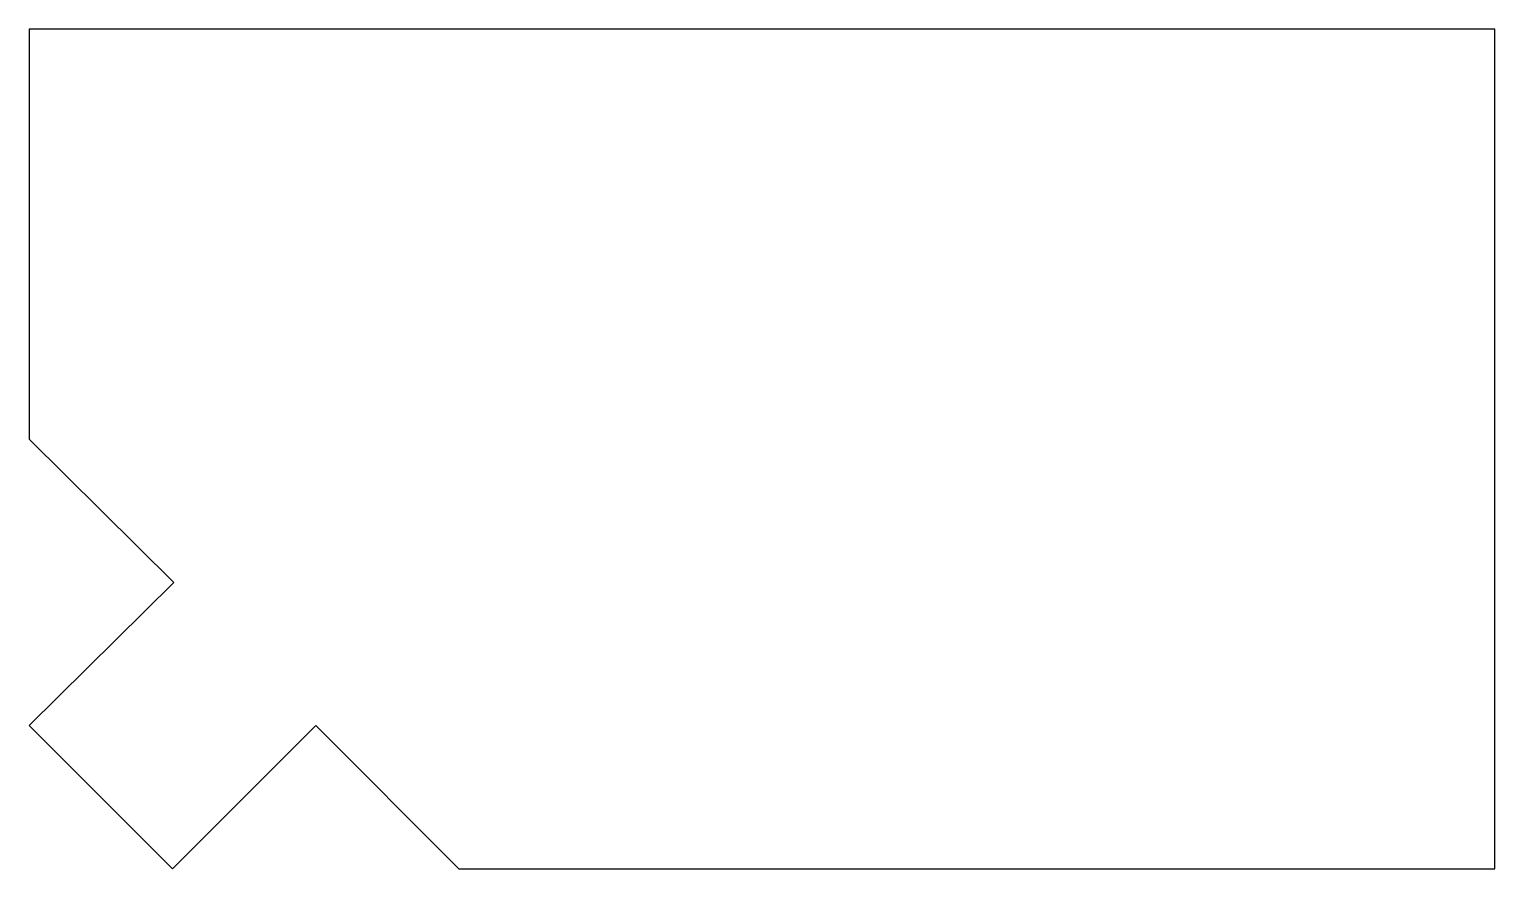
# Model space of a CAD drawing. Extents: x 0 to 89, y 0 to 51.
import ezdxf

# ---------------------------------------------------------------- set-up
doc = ezdxf.new("R2010")
doc.units = 0
doc.layers.add('20', color=31, linetype='CONTINUOUS')

msp = doc.modelspace()

# ---------------------------------------------------------------- linework, layer by layer
at = {"layer": '20'}
for p, q in [((0, 51), (0, 26.0922)), ((89, 51), (0, 51)), ((89, 0), (89, 51)), ((0, 26.0922), (8.7739, 17.3948)), ((8.7739, 17.3948), (0, 8.6974)), ((0, 8.6974), (8.6974, 0)), ((8.6974, 0), (17.3948, 8.6974)), ((17.3948, 8.6974), (26.0922, 0)), ((26.0922, 0), (89, 0))]:
    msp.add_line(p, q, dxfattribs=at)

doc.saveas('drawing.dxf')
